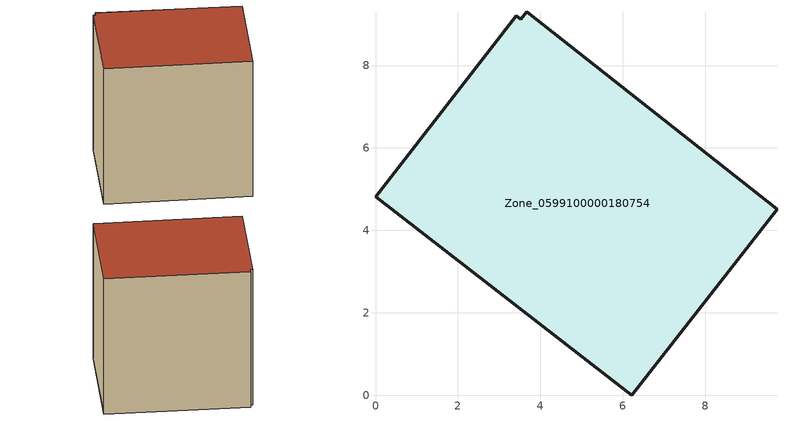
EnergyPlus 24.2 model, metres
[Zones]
Zone_0599100000180754
 floor ground (C_G): 3.67,9.31 9.74,4.52 6.22,0 0,4.82 3.42,9.21 3.52,9.13 z3.15
 wall outside (C_F): 6.22,0 9.74,4.52 3.67,9.31 3.52,9.13 3.42,9.21 0,4.82 6.22,0 z3.15:11.39
 roof outside (C_R): 9.74,4.52 3.67,9.31 3.52,9.13 3.42,9.21 0,4.82 6.22,0 z11.39
[BUILDING]
Pand.0599100000180754: North Axis=0; Terrain=City; Loads Convergence Tolerance Value=0.04; Temperature Convergence Tolerance Value=0.4; Solar Distribution=FullExterior; Maximum Number of Warmup Days=25; Minimum Number of Warmup Days=1
[Site:Location]
Rotterdam.The.Hague.AP_ZH_NLD Design_Conditions: Latitude=51.96; Longitude=4.45; Time Zone=1; Elevation=-4.5
[SITE:GROUNDTEMPERATURE:BUILDINGSURFACE]
18, 18, 18, 18, 18, 18, 18, 18, 18, 18, 18, 18
[MATERIAL] Thermal Absorptance=0.9; Solar Absorptance=0.7; Visible Absorptance=0.7
Name | Roughness | Thickness | Conductivity | Density | Specific Heat
G.TI.1946-1964 | MediumSmooth | 0.15 | 1 | 540 | 1210
F.TI.1946-1964 | Rough | 0.3 | 0.857143 | 1920 | 840
R.TI.1946-1964 | MediumRough | 0.2 | 0.277778 | 1500 | 1000
[CONSTRUCTION]
C_G: G.TI.1946-1964
C_F: F.TI.1946-1964
C_R: R.TI.1946-1964
[ZONE]
Zone_0599100000180754: Type=1; Multiplier=1; Ceiling Height=Autocalculate; Volume=Autocalculate; Floor Area=autocalculate; Part of Total Floor Area=Yes
[ZONEINFILTRATION:DESIGNFLOWRATE]
Infil_Zone_0599100000180754: Zone or ZoneList or Space or SpaceList=Zone_0599100000180754; Schedule=AlwaysOn; Design Flow Rate Calculation Method=Flow/Area; Flow Rate per Floor Area=0.003; Constant Term Coefficient=1; Temperature Term Coefficient=0; Velocity Term Coefficient=0; Velocity Squared Term Coefficient=0
[HVACTEMPLATE:ZONE:IDEALLOADSAIRSYSTEM]
Zone_0599100000180754: Maximum Heating Supply Air Temperature=50; Minimum Cooling Supply Air Temperature=13; Maximum Heating Supply Air Humidity Ratio=0.0156; Minimum Cooling Supply Air Humidity Ratio=0.0077; Heating Limit=NoLimit; Cooling Limit=NoLimit; Dehumidification Control Type=ConstantSensibleHeatRatio; Cooling Sensible Heat Ratio=0.7; Dehumidification Setpoint=60; Humidification Control Type=None; Humidification Setpoint=30; Outdoor Air Method=None; Outdoor Air Flow Rate per Person=0.00944; Outdoor Air Flow Rate per Zone Floor Area=0; Outdoor Air Flow Rate per Zone=0; Demand Controlled Ventilation Type=None; Outdoor Air Economizer Type=NoEconomizer; Heat Recovery Type=None; Sensible Heat Recovery Effectiveness=0.7; Latent Heat Recovery Effectiveness=0.65
[ZONECONTROL:THERMOSTAT]
ThermostatControl_Zone_0599100000180754: Zone or ZoneList=Zone_0599100000180754; Control Type Schedule=DualSetpointControlType; Control 1=Thermostat_Zone_0599100000180754; Temperature Difference Between Cutout And Setpoint=0
[THERMOSTATSETPOINT:DUALSETPOINT]
Thermostat_Zone_0599100000180754: Heating Setpoint Temperature Schedule=HeatingSetpoint_Zone_0599100000180754; Cooling Setpoint Temperature Schedule=CoolingSetpoint_Zone_0599100000180754
[SCHEDULE:COMPACT]
HeatingSetpoint_Zone_0599100000180754: Through: 12/31, For: AllDays, Until: 24:00, 21
CoolingSetpoint_Zone_0599100000180754: Through: 12/31, For: AllDays, Until: 24:00, 24
DualSetpointControlType: Through: 12/31, For: AllDays, Until: 24:00, 4
AlwaysOn: Through: 12/31, For: AllDays, Until: 24:00, 1
